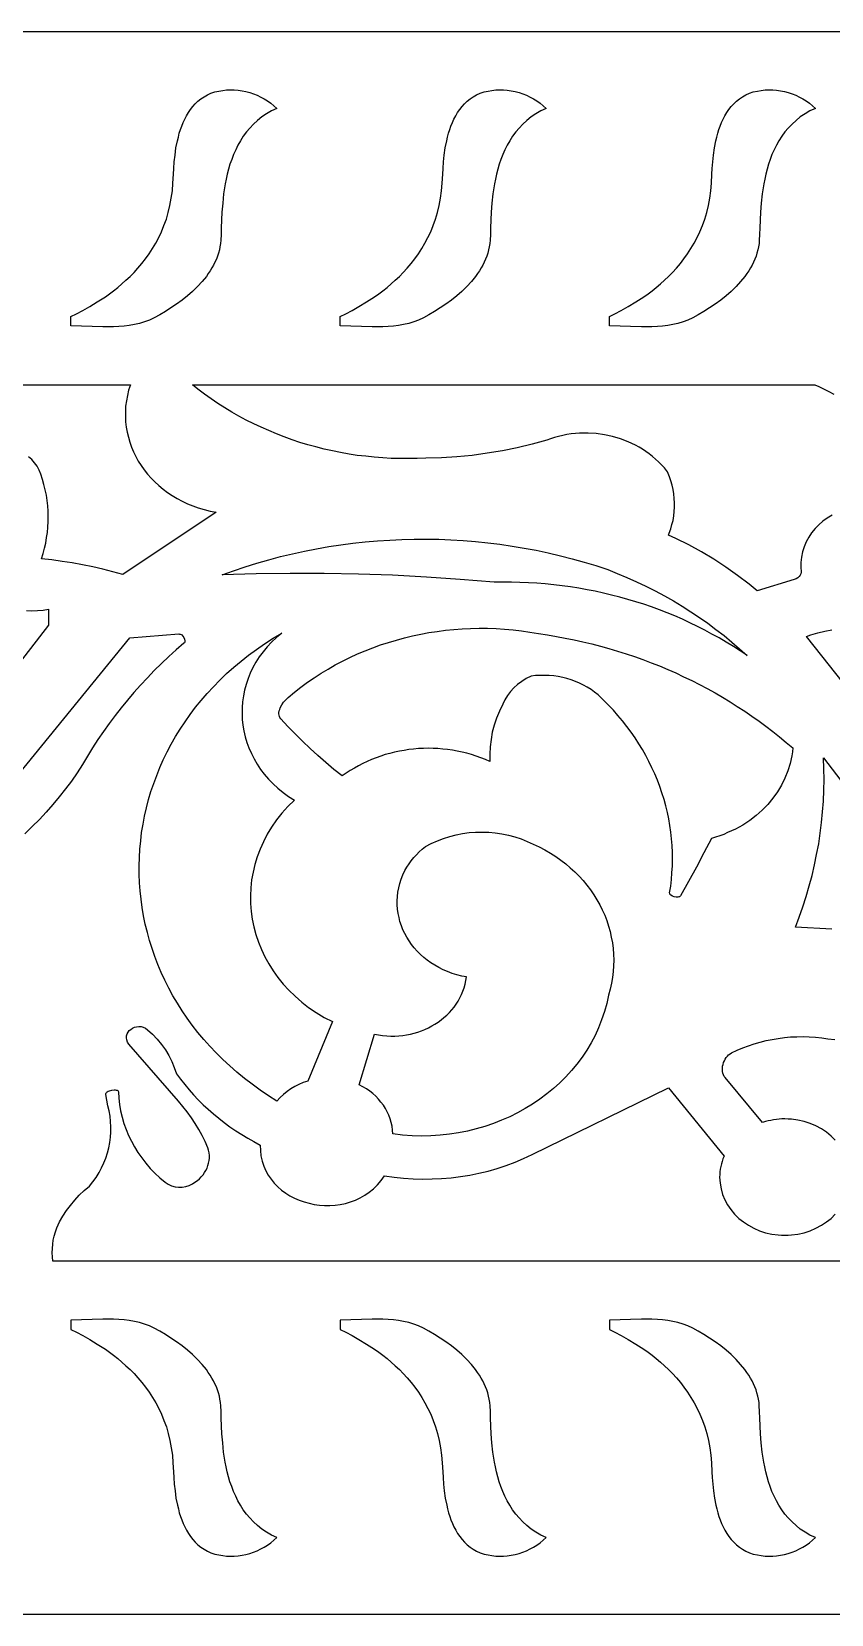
# Model space of a CAD drawing. Extents: x -250 to 250, y -50 to 50.
# Drawn here: x 93.1 to 143.6, y -50 to 50 of the extents above; entities that cross this region are included whole.
import ezdxf

# ---------------------------------------------------------------- set-up
doc = ezdxf.new("R2010")
doc.units = 0
doc.header["$MEASUREMENT"] = 0
doc.layers.add('BITMAP_LAYER', color=18, linetype='CONTINUOUS')
doc.layers.add('LAYER_1', color=18, linetype='CONTINUOUS')

msp = doc.modelspace()

# ---------------------------------------------------------------- linework, layer by layer
at = {"layer": 'BITMAP_LAYER'}
for points in [[(95.55, 32), (95.9, 32.18), (96.3, 32.39), (96.74, 32.63), (97.22, 32.92), (97.73, 33.25), (97.99, 33.44), (98.25, 33.63), (98.51, 33.84), (98.77, 34.06), (99.03, 34.29), (99.29, 34.53), (99.54, 34.79), (99.79, 35.06), (100.03, 35.35), (100.26, 35.64), (100.49, 35.96), (100.7, 36.29), (100.91, 36.63), (101.1, 36.99), (101.27, 37.36), (101.43, 37.75), (101.58, 38.15), (101.7, 38.57), (101.81, 39.01), (101.89, 39.47), (101.96, 39.94), (102, 40.43), (102.03, 41), (102.05, 41.36), (102.08, 41.77), (102.13, 42.2), (102.19, 42.65), (102.28, 43.11), (102.34, 43.34), (102.4, 43.58), (102.47, 43.81), (102.55, 44.03), (102.64, 44.25), (102.74, 44.47), (102.85, 44.68), (102.97, 44.89), (103.11, 45.08), (103.25, 45.27), (103.41, 45.44), (103.58, 45.6), (103.76, 45.75), (103.96, 45.89), (104.17, 46), (104.4, 46.11), (104.64, 46.19), (104.9, 46.25), (105.14, 46.29), (105.38, 46.32), (105.62, 46.33), (105.87, 46.32), (106.11, 46.3), (106.36, 46.26), (106.61, 46.21), (106.85, 46.15), (107.09, 46.07), (107.32, 45.98), (107.55, 45.87), (107.77, 45.75), (107.98, 45.62), (108.19, 45.48), (108.38, 45.32), (108.56, 45.15), (108.22, 44.99), (107.91, 44.8), (107.61, 44.61), (107.34, 44.39), (107.09, 44.16), (106.85, 43.91), (106.64, 43.66), (106.44, 43.39), (106.26, 43.11), (106.1, 42.83), (105.96, 42.53), (105.82, 42.24), (105.71, 41.93), (105.6, 41.62), (105.51, 41.31), (105.43, 41), (105.36, 40.69), (105.3, 40.38), (105.2, 39.76), (105.14, 39.17), (105.09, 38.6), (105.05, 37.6), (105.04, 37.18), (105.02, 36.83), (105, 36.62), (104.97, 36.41), (104.93, 36.21), (104.87, 36.01), (104.81, 35.81), (104.74, 35.62), (104.65, 35.43), (104.56, 35.25), (104.46, 35.07), (104.35, 34.89), (104.23, 34.71), (104.11, 34.54), (103.84, 34.21), (103.55, 33.89), (103.24, 33.59), (102.92, 33.3), (102.58, 33.03), (102.23, 32.78), (101.87, 32.54), (101.52, 32.32), (101.16, 32.11), (100.81, 31.92), (100.51, 31.78), (100.2, 31.67), (99.88, 31.57), (99.56, 31.5), (99.24, 31.44), (98.91, 31.4), (98.58, 31.37), (98.24, 31.36), (97.57, 31.36), (96.89, 31.37), (96.22, 31.4), (95.55, 31.41)], [(112.56, 32), (112.91, 32.18), (113.31, 32.39), (113.75, 32.63), (114.23, 32.92), (114.74, 33.25), (115, 33.44), (115.26, 33.63), (115.52, 33.84), (115.78, 34.06), (116.04, 34.29), (116.3, 34.53), (116.55, 34.79), (116.8, 35.06), (117.04, 35.35), (117.27, 35.64), (117.5, 35.96), (117.71, 36.29), (117.91, 36.63), (118.1, 36.99), (118.28, 37.36), (118.44, 37.75), (118.59, 38.15), (118.71, 38.57), (118.82, 39.01), (118.9, 39.47), (118.97, 39.94), (119.01, 40.43), (119.04, 41), (119.06, 41.36), (119.09, 41.77), (119.14, 42.2), (119.2, 42.65), (119.29, 43.11), (119.35, 43.34), (119.41, 43.58), (119.48, 43.81), (119.56, 44.03), (119.65, 44.25), (119.75, 44.47), (119.86, 44.68), (119.98, 44.89), (120.12, 45.08), (120.26, 45.27), (120.42, 45.44), (120.59, 45.6), (120.77, 45.75), (120.97, 45.89), (121.18, 46), (121.41, 46.11), (121.65, 46.19), (121.91, 46.25), (122.15, 46.29), (122.39, 46.32), (122.63, 46.33), (122.88, 46.32), (123.12, 46.3), (123.37, 46.26), (123.62, 46.21), (123.86, 46.15), (124.1, 46.07), (124.33, 45.98), (124.56, 45.87), (124.78, 45.75), (124.99, 45.62), (125.2, 45.48), (125.39, 45.32), (125.57, 45.15), (125.23, 44.99), (124.92, 44.8), (124.62, 44.61), (124.35, 44.39), (124.1, 44.16), (123.86, 43.91), (123.65, 43.66), (123.45, 43.39), (123.27, 43.11), (123.11, 42.83), (122.97, 42.53), (122.83, 42.24), (122.72, 41.93), (122.61, 41.62), (122.52, 41.31), (122.44, 41), (122.37, 40.69), (122.31, 40.38), (122.21, 39.76), (122.14, 39.17), (122.1, 38.6), (122.06, 37.6), (122.05, 37.18), (122.03, 36.83), (122.01, 36.62), (121.98, 36.41), (121.94, 36.21), (121.88, 36.01), (121.82, 35.81), (121.75, 35.62), (121.66, 35.43), (121.57, 35.25), (121.47, 35.07), (121.36, 34.89), (121.24, 34.71), (121.12, 34.54), (120.85, 34.21), (120.56, 33.89), (120.25, 33.59), (119.93, 33.3), (119.59, 33.03), (119.24, 32.78), (118.88, 32.54), (118.53, 32.32), (118.17, 32.11), (117.82, 31.92), (117.52, 31.78), (117.21, 31.67), (116.89, 31.57), (116.57, 31.5), (116.25, 31.44), (115.92, 31.4), (115.59, 31.37), (115.25, 31.36), (114.58, 31.36), (113.9, 31.37), (113.23, 31.4), (112.56, 31.41)], [(129.57, 32), (129.92, 32.18), (130.32, 32.39), (130.76, 32.63), (131.24, 32.92), (131.75, 33.25), (132.01, 33.44), (132.27, 33.63), (132.53, 33.84), (132.79, 34.06), (133.05, 34.29), (133.31, 34.53), (133.56, 34.79), (133.81, 35.06), (134.05, 35.35), (134.28, 35.64), (134.51, 35.96), (134.72, 36.29), (134.92, 36.63), (135.11, 36.99), (135.29, 37.36), (135.45, 37.75), (135.6, 38.15), (135.72, 38.57), (135.83, 39.01), (135.91, 39.47), (135.98, 39.94), (136.02, 40.43), (136.05, 41), (136.07, 41.36), (136.1, 41.77), (136.15, 42.2), (136.21, 42.65), (136.3, 43.11), (136.36, 43.34), (136.42, 43.58), (136.49, 43.81), (136.57, 44.03), (136.66, 44.25), (136.76, 44.47), (136.87, 44.68), (136.99, 44.89), (137.12, 45.08), (137.27, 45.27), (137.43, 45.44), (137.6, 45.6), (137.78, 45.75), (137.98, 45.89), (138.19, 46), (138.42, 46.11), (138.66, 46.19), (138.92, 46.25), (139.16, 46.29), (139.4, 46.32), (139.64, 46.33), (139.89, 46.32), (140.13, 46.3), (140.38, 46.26), (140.63, 46.21), (140.87, 46.15), (141.11, 46.07), (141.34, 45.98), (141.57, 45.87), (141.79, 45.75), (142, 45.62), (142.21, 45.48), (142.4, 45.32), (142.58, 45.15), (142.24, 44.99), (141.93, 44.8), (141.63, 44.61), (141.36, 44.39), (141.11, 44.16), (140.87, 43.91), (140.66, 43.66), (140.46, 43.39), (140.28, 43.11), (140.12, 42.83), (139.98, 42.53), (139.84, 42.24), (139.73, 41.93), (139.62, 41.62), (139.53, 41.31), (139.45, 41), (139.38, 40.69), (139.32, 40.38), (139.22, 39.76), (139.15, 39.17), (139.11, 38.6), (139.07, 37.6), (139.06, 37.18), (139.04, 36.83), (139.02, 36.62), (138.99, 36.41), (138.95, 36.21), (138.89, 36.01), (138.83, 35.81), (138.75, 35.62), (138.67, 35.43), (138.58, 35.25), (138.48, 35.07), (138.37, 34.89), (138.25, 34.71), (138.13, 34.54), (137.86, 34.21), (137.57, 33.89), (137.26, 33.59), (136.94, 33.3), (136.6, 33.03), (136.25, 32.78), (135.89, 32.54), (135.54, 32.32), (135.18, 32.11), (134.83, 31.92), (134.53, 31.78), (134.22, 31.67), (133.9, 31.57), (133.58, 31.5), (133.26, 31.44), (132.93, 31.4), (132.6, 31.37), (132.26, 31.36), (131.59, 31.36), (130.91, 31.37), (130.24, 31.4), (129.57, 31.41)], [(95.55, -32), (95.9, -32.18), (96.3, -32.39), (96.74, -32.63), (97.22, -32.92), (97.73, -33.25), (97.99, -33.44), (98.25, -33.63), (98.51, -33.84), (98.77, -34.06), (99.03, -34.29), (99.29, -34.53), (99.54, -34.79), (99.79, -35.06), (100.03, -35.35), (100.26, -35.64), (100.49, -35.96), (100.7, -36.29), (100.91, -36.63), (101.1, -36.99), (101.27, -37.36), (101.43, -37.75), (101.58, -38.15), (101.7, -38.57), (101.81, -39.01), (101.89, -39.47), (101.96, -39.94), (102, -40.43), (102.03, -41), (102.05, -41.36), (102.08, -41.77), (102.13, -42.2), (102.19, -42.65), (102.28, -43.11), (102.34, -43.34), (102.4, -43.58), (102.47, -43.81), (102.55, -44.03), (102.64, -44.25), (102.74, -44.47), (102.85, -44.68), (102.97, -44.89), (103.11, -45.08), (103.25, -45.27), (103.41, -45.44), (103.58, -45.6), (103.76, -45.75), (103.96, -45.89), (104.17, -46), (104.4, -46.11), (104.64, -46.19), (104.9, -46.25), (105.14, -46.29), (105.38, -46.32), (105.62, -46.33), (105.87, -46.32), (106.11, -46.3), (106.36, -46.26), (106.61, -46.21), (106.85, -46.15), (107.09, -46.07), (107.32, -45.98), (107.55, -45.87), (107.77, -45.75), (107.98, -45.62), (108.19, -45.48), (108.38, -45.32), (108.56, -45.15), (108.22, -44.99), (107.91, -44.8), (107.61, -44.61), (107.34, -44.39), (107.09, -44.16), (106.85, -43.91), (106.64, -43.66), (106.44, -43.39), (106.26, -43.11), (106.1, -42.83), (105.96, -42.53), (105.82, -42.24), (105.71, -41.93), (105.6, -41.62), (105.51, -41.31), (105.43, -41), (105.36, -40.69), (105.3, -40.38), (105.2, -39.76), (105.14, -39.17), (105.09, -38.6), (105.05, -37.6), (105.04, -37.18), (105.02, -36.83), (105, -36.62), (104.97, -36.41), (104.93, -36.21), (104.87, -36.01), (104.81, -35.81), (104.74, -35.62), (104.65, -35.43), (104.56, -35.25), (104.46, -35.07), (104.35, -34.89), (104.23, -34.71), (104.11, -34.54), (103.84, -34.21), (103.55, -33.89), (103.24, -33.59), (102.92, -33.3), (102.58, -33.03), (102.23, -32.78), (101.87, -32.54), (101.52, -32.32), (101.16, -32.11), (100.81, -31.92), (100.51, -31.78), (100.2, -31.67), (99.88, -31.57), (99.56, -31.5), (99.24, -31.44), (98.91, -31.4), (98.58, -31.37), (98.24, -31.36), (97.57, -31.36), (96.89, -31.37), (96.22, -31.4), (95.55, -31.41)], [(112.56, -32), (112.91, -32.18), (113.31, -32.39), (113.75, -32.63), (114.23, -32.92), (114.74, -33.25), (115, -33.44), (115.26, -33.63), (115.52, -33.84), (115.78, -34.06), (116.04, -34.29), (116.3, -34.53), (116.55, -34.79), (116.8, -35.06), (117.04, -35.35), (117.27, -35.64), (117.5, -35.96), (117.71, -36.29), (117.91, -36.63), (118.1, -36.99), (118.28, -37.36), (118.44, -37.75), (118.59, -38.15), (118.71, -38.57), (118.82, -39.01), (118.9, -39.47), (118.97, -39.94), (119.01, -40.43), (119.04, -41), (119.06, -41.36), (119.09, -41.77), (119.14, -42.2), (119.2, -42.65), (119.29, -43.11), (119.35, -43.34), (119.41, -43.58), (119.48, -43.81), (119.56, -44.03), (119.65, -44.25), (119.75, -44.47), (119.86, -44.68), (119.98, -44.89), (120.12, -45.08), (120.26, -45.27), (120.42, -45.44), (120.59, -45.6), (120.77, -45.75), (120.97, -45.89), (121.18, -46), (121.41, -46.11), (121.65, -46.19), (121.91, -46.25), (122.15, -46.29), (122.39, -46.32), (122.63, -46.33), (122.88, -46.32), (123.12, -46.3), (123.37, -46.26), (123.62, -46.21), (123.86, -46.15), (124.1, -46.07), (124.33, -45.98), (124.56, -45.87), (124.78, -45.75), (124.99, -45.62), (125.2, -45.48), (125.39, -45.32), (125.57, -45.15), (125.23, -44.99), (124.92, -44.8), (124.62, -44.61), (124.35, -44.39), (124.1, -44.16), (123.86, -43.91), (123.65, -43.66), (123.45, -43.39), (123.27, -43.11), (123.11, -42.83), (122.97, -42.53), (122.83, -42.24), (122.72, -41.93), (122.61, -41.62), (122.52, -41.31), (122.44, -41), (122.37, -40.69), (122.31, -40.38), (122.21, -39.76), (122.14, -39.17), (122.1, -38.6), (122.06, -37.6), (122.05, -37.18), (122.03, -36.83), (122.01, -36.62), (121.98, -36.41), (121.94, -36.21), (121.88, -36.01), (121.82, -35.81), (121.75, -35.62), (121.66, -35.43), (121.57, -35.25), (121.47, -35.07), (121.36, -34.89), (121.24, -34.71), (121.12, -34.54), (120.85, -34.21), (120.56, -33.89), (120.25, -33.59), (119.93, -33.3), (119.59, -33.03), (119.24, -32.78), (118.88, -32.54), (118.53, -32.32), (118.17, -32.11), (117.82, -31.92), (117.52, -31.78), (117.21, -31.67), (116.89, -31.57), (116.57, -31.5), (116.25, -31.44), (115.92, -31.4), (115.59, -31.37), (115.25, -31.36), (114.58, -31.36), (113.9, -31.37), (113.23, -31.4), (112.56, -31.41)], [(129.57, -32), (129.92, -32.18), (130.32, -32.39), (130.76, -32.63), (131.24, -32.92), (131.75, -33.25), (132.01, -33.44), (132.27, -33.63), (132.53, -33.84), (132.79, -34.06), (133.05, -34.29), (133.31, -34.53), (133.56, -34.79), (133.81, -35.06), (134.05, -35.35), (134.28, -35.64), (134.51, -35.96), (134.72, -36.29), (134.92, -36.63), (135.11, -36.99), (135.29, -37.36), (135.45, -37.75), (135.6, -38.15), (135.72, -38.57), (135.83, -39.01), (135.91, -39.47), (135.98, -39.94), (136.02, -40.43), (136.05, -41), (136.07, -41.36), (136.1, -41.77), (136.15, -42.2), (136.21, -42.65), (136.3, -43.11), (136.36, -43.34), (136.42, -43.58), (136.49, -43.81), (136.57, -44.03), (136.66, -44.25), (136.76, -44.47), (136.87, -44.68), (136.99, -44.89), (137.12, -45.08), (137.27, -45.27), (137.43, -45.44), (137.6, -45.6), (137.78, -45.75), (137.98, -45.89), (138.19, -46), (138.42, -46.11), (138.66, -46.19), (138.92, -46.25), (139.16, -46.29), (139.4, -46.32), (139.64, -46.33), (139.89, -46.32), (140.13, -46.3), (140.38, -46.26), (140.63, -46.21), (140.87, -46.15), (141.11, -46.07), (141.34, -45.98), (141.57, -45.87), (141.79, -45.75), (142, -45.62), (142.21, -45.48), (142.4, -45.32), (142.58, -45.15), (142.24, -44.99), (141.93, -44.8), (141.63, -44.61), (141.36, -44.39), (141.11, -44.16), (140.87, -43.91), (140.66, -43.66), (140.46, -43.39), (140.28, -43.11), (140.12, -42.83), (139.98, -42.53), (139.84, -42.24), (139.73, -41.93), (139.62, -41.62), (139.53, -41.31), (139.45, -41), (139.38, -40.69), (139.32, -40.38), (139.22, -39.76), (139.15, -39.17), (139.11, -38.6), (139.07, -37.6), (139.06, -37.18), (139.04, -36.83), (139.02, -36.62), (138.99, -36.41), (138.95, -36.21), (138.89, -36.01), (138.83, -35.81), (138.75, -35.62), (138.67, -35.43), (138.58, -35.25), (138.48, -35.07), (138.37, -34.89), (138.25, -34.71), (138.13, -34.54), (137.86, -34.21), (137.57, -33.89), (137.26, -33.59), (136.94, -33.3), (136.6, -33.03), (136.25, -32.78), (135.89, -32.54), (135.54, -32.32), (135.18, -32.11), (134.83, -31.92), (134.53, -31.78), (134.22, -31.67), (133.9, -31.57), (133.58, -31.5), (133.26, -31.44), (132.93, -31.4), (132.6, -31.37), (132.26, -31.36), (131.59, -31.36), (130.91, -31.37), (130.24, -31.4), (129.57, -31.41)]]:
    msp.add_lwpolyline(points, close=True, dxfattribs=at)
at = {"layer": 'LAYER_1'}
for points in [[(250, -50), (-250, -50), (-250, 50), (250, 50)], [(118.79, 17.93), (119.56, 17.9), (120.34, 17.85), (121.11, 17.79), (121.88, 17.71), (122.65, 17.61), (123.42, 17.5), (124.19, 17.37), (124.95, 17.23), (125.71, 17.07), (126.47, 16.89), (127.22, 16.7), (127.97, 16.48), (128.72, 16.26), (129.46, 16.01), (130.07, 15.77), (130.68, 15.51), (131.29, 15.24), (131.88, 14.96), (132.47, 14.66), (133.04, 14.35), (133.61, 14.03), (134.17, 13.69), (134.72, 13.35), (135.26, 12.99), (135.78, 12.62), (136.3, 12.23), (136.81, 11.84), (137.31, 11.43), (137.79, 11.01), (138.27, 10.58), (137.83, 10.87), (137.4, 11.15), (136.95, 11.42), (136.51, 11.69), (136.05, 11.94), (135.59, 12.19), (135.13, 12.42), (134.66, 12.65), (134.18, 12.87), (133.7, 13.08), (133.22, 13.28), (132.73, 13.47), (132.23, 13.65), (131.74, 13.82), (131.24, 13.98), (130.73, 14.13), (130.22, 14.27), (129.71, 14.4), (129.2, 14.53), (128.68, 14.64), (128.16, 14.74), (127.63, 14.84), (127.11, 14.92), (126.58, 14.99), (126.05, 15.05), (125.52, 15.11), (124.99, 15.15), (124.45, 15.18), (123.91, 15.2), (123.38, 15.22), (122.84, 15.22), (122.3, 15.21), (120.15, 15.39), (118.01, 15.54), (115.86, 15.65), (113.71, 15.73), (111.55, 15.77), (109.4, 15.77), (107.25, 15.74), (105.1, 15.67), (105.83, 15.93), (106.56, 16.18), (107.3, 16.41), (108.05, 16.63), (108.8, 16.83), (109.55, 17.01), (110.31, 17.18), (111.07, 17.33), (111.84, 17.46), (112.6, 17.58), (113.37, 17.68), (114.14, 17.76), (114.92, 17.83), (115.69, 17.88), (116.46, 17.92), (117.24, 17.94), (118.01, 17.94)], [(108.54, 11.72), (108.23, 11.43), (107.95, 11.13), (107.69, 10.81), (107.45, 10.49), (107.24, 10.16), (107.05, 9.82), (106.88, 9.47), (106.74, 9.12), (106.62, 8.76), (106.52, 8.39), (106.45, 8.03), (106.39, 7.66), (106.37, 7.29), (106.36, 6.92), (106.38, 6.55), (106.42, 6.18), (106.48, 5.82), (106.56, 5.45), (106.67, 5.09), (106.8, 4.74), (106.95, 4.39), (107.12, 4.05), (107.32, 3.72), (107.53, 3.39), (107.77, 3.08), (108.03, 2.77), (108.32, 2.48), (108.62, 2.2), (108.95, 1.93), (109.3, 1.68), (109.67, 1.44), (109.26, 1.04), (108.88, 0.62), (108.54, 0.19), (108.23, -0.26), (107.96, -0.71), (107.71, -1.18), (107.5, -1.65), (107.32, -2.13), (107.17, -2.62), (107.06, -3.11), (106.97, -3.6), (106.92, -4.1), (106.9, -4.6), (106.9, -5.09), (106.94, -5.59), (107.01, -6.08), (107.11, -6.57), (107.24, -7.05), (107.4, -7.53), (107.59, -8), (107.8, -8.45), (108.05, -8.9), (108.33, -9.34), (108.63, -9.77), (108.96, -10.18), (109.32, -10.57), (109.71, -10.95), (110.13, -11.31), (110.57, -11.65), (111.04, -11.97), (111.54, -12.28), (112.07, -12.55), (110.51, -16.31), (110.23, -16.4), (109.96, -16.52), (109.7, -16.65), (109.44, -16.8), (109.21, -16.97), (108.98, -17.15), (108.77, -17.35), (108.57, -17.57), (108.03, -17.23), (107.51, -16.87), (107, -16.51), (106.51, -16.14), (106.04, -15.75), (105.59, -15.35), (105.15, -14.95), (104.73, -14.53), (104.33, -14.11), (103.94, -13.67), (103.57, -13.23), (103.22, -12.78), (102.89, -12.33), (102.58, -11.86), (102.28, -11.39), (102, -10.91), (101.73, -10.43), (101.49, -9.94), (101.26, -9.45), (101.05, -8.95), (100.85, -8.44), (100.68, -7.93), (100.52, -7.42), (100.38, -6.91), (100.25, -6.39), (100.14, -5.87), (100.05, -5.34), (99.98, -4.82), (99.93, -4.29), (99.89, -3.77), (99.87, -3.24), (99.86, -2.71), (99.88, -2.18), (99.91, -1.66), (99.96, -1.13), (100.02, -0.6), (100.11, -0.08), (100.21, 0.44), (100.32, 0.96), (100.46, 1.48), (100.61, 1.99), (100.78, 2.5), (100.97, 3), (101.17, 3.5), (101.39, 4), (101.63, 4.49), (101.89, 4.98), (102.16, 5.46), (102.45, 5.93), (102.76, 6.4), (103.08, 6.85), (103.42, 7.31), (103.78, 7.75), (104.16, 8.19), (104.55, 8.61), (104.96, 9.03), (105.39, 9.44), (105.84, 9.84), (106.3, 10.23), (106.78, 10.61), (107.28, 10.97), (107.79, 11.33), (108.32, 11.67), (108.87, 12)], [(121.87, 12.3), (122.41, 12.28), (122.94, 12.25), (123.48, 12.2), (124.02, 12.14), (124.55, 12.06), (125.09, 11.97), (125.65, 11.88), (126.22, 11.79), (126.78, 11.68), (127.34, 11.57), (127.9, 11.45), (128.45, 11.31), (129, 11.17), (129.54, 11.02), (130.09, 10.86), (130.62, 10.69), (131.16, 10.51), (131.69, 10.32), (132.21, 10.12), (132.73, 9.92), (133.25, 9.7), (133.76, 9.48), (134.26, 9.24), (134.77, 9), (135.26, 8.75), (135.75, 8.49), (136.24, 8.23), (136.71, 7.95), (137.19, 7.66), (137.65, 7.37), (138.12, 7.07), (138.57, 6.76), (139.02, 6.44), (139.46, 6.12), (139.89, 5.78), (140.32, 5.44), (140.74, 5.09), (141.16, 4.74), (141.13, 4.49), (141.09, 4.24), (140.99, 3.76), (140.84, 3.29), (140.66, 2.83), (140.44, 2.39), (140.18, 1.96), (139.89, 1.56), (139.57, 1.17), (139.22, 0.81), (138.84, 0.47), (138.43, 0.16), (137.99, -0.13), (137.53, -0.39), (137.04, -0.61), (136.79, -0.72), (136.54, -0.81), (136.27, -0.9), (136.01, -0.97), (135.54, -1.89), (135.07, -2.8), (134.57, -3.7), (134.06, -4.6), (134.03, -4.63), (133.99, -4.66), (133.95, -4.67), (133.9, -4.68), (133.78, -4.68), (133.66, -4.66), (133.55, -4.62), (133.45, -4.57), (133.42, -4.53), (133.39, -4.5), (133.38, -4.46), (133.37, -4.42), (133.44, -4), (133.49, -3.57), (133.52, -3.14), (133.55, -2.71), (133.56, -2.28), (133.55, -1.86), (133.53, -1.43), (133.5, -1.01), (133.45, -0.58), (133.39, -0.16), (133.32, 0.26), (133.23, 0.67), (133.13, 1.08), (133.02, 1.49), (132.89, 1.9), (132.75, 2.31), (132.6, 2.7), (132.44, 3.1), (132.26, 3.49), (132.07, 3.88), (131.87, 4.26), (131.65, 4.64), (131.43, 5.01), (131.19, 5.38), (130.94, 5.74), (130.68, 6.1), (130.4, 6.45), (130.11, 6.79), (129.82, 7.12), (129.51, 7.45), (129.18, 7.78), (128.85, 8.09), (128.63, 8.26), (128.41, 8.43), (128.17, 8.58), (127.93, 8.71), (127.68, 8.84), (127.42, 8.95), (127.16, 9.04), (126.89, 9.13), (126.62, 9.2), (126.34, 9.25), (126.06, 9.29), (125.77, 9.32), (125.48, 9.33), (125.2, 9.33), (124.91, 9.31), (124.62, 9.27), (124.31, 9.13), (124.03, 8.95), (123.77, 8.76), (123.53, 8.54), (123.32, 8.31), (123.13, 8.05), (122.97, 7.78), (122.83, 7.5), (122.62, 7.07), (122.44, 6.63), (122.29, 6.19), (122.17, 5.74), (122.09, 5.28), (122.03, 4.82), (122.01, 4.35), (122.02, 3.89), (121.74, 4.01), (121.45, 4.12), (121.15, 4.23), (120.86, 4.32), (120.56, 4.41), (120.26, 4.48), (119.96, 4.54), (119.65, 4.6), (119.35, 4.64), (119.04, 4.67), (118.74, 4.7), (118.43, 4.71), (118.12, 4.72), (117.82, 4.71), (117.51, 4.7), (117.2, 4.67), (116.9, 4.64), (116.6, 4.59), (116.3, 4.54), (116, 4.47), (115.7, 4.4), (115.41, 4.32), (115.12, 4.23), (114.83, 4.12), (114.55, 4.01), (114.27, 3.89), (113.99, 3.76), (113.72, 3.62), (113.46, 3.47), (113.2, 3.32), (112.94, 3.15), (112.69, 2.97), (112.17, 3.39), (111.66, 3.82), (111.16, 4.26), (110.66, 4.71), (110.18, 5.16), (109.71, 5.63), (109.26, 6.1), (108.81, 6.58), (108.75, 6.66), (108.72, 6.73), (108.7, 6.82), (108.69, 6.9), (108.69, 6.99), (108.71, 7.08), (108.74, 7.18), (108.77, 7.27), (108.87, 7.46), (108.99, 7.63), (109.13, 7.79), (109.27, 7.93), (109.67, 8.26), (110.08, 8.58), (110.5, 8.89), (110.92, 9.18), (111.36, 9.46), (111.8, 9.73), (112.25, 9.99), (112.71, 10.23), (113.18, 10.46), (113.65, 10.68), (114.13, 10.88), (114.62, 11.07), (115.11, 11.25), (115.61, 11.41), (116.11, 11.56), (116.62, 11.7), (117.13, 11.82), (117.65, 11.93), (118.16, 12.03), (118.69, 12.11), (119.21, 12.18), (119.74, 12.23), (120.27, 12.27), (120.8, 12.29), (121.34, 12.3)], [(121.95, -0.58), (122.36, -0.62), (122.78, -0.68), (123.19, -0.77), (123.59, -0.87), (123.99, -1.01), (124.38, -1.16), (124.76, -1.33), (125.13, -1.5), (125.49, -1.69), (125.84, -1.9), (126.18, -2.11), (126.5, -2.34), (126.81, -2.58), (127.1, -2.83), (127.39, -3.09), (127.65, -3.36), (127.91, -3.64), (128.15, -3.93), (128.37, -4.23), (128.58, -4.53), (128.78, -4.85), (128.96, -5.17), (129.12, -5.49), (129.27, -5.83), (129.4, -6.17), (129.51, -6.51), (129.61, -6.86), (129.69, -7.21), (129.76, -7.57), (129.8, -7.93), (129.83, -8.29), (129.84, -8.66), (129.83, -9.02), (129.81, -9.39), (129.76, -9.76), (129.7, -10.13), (129.61, -10.5), (129.51, -10.87), (129.4, -11.4), (129.25, -11.92), (129.08, -12.44), (128.88, -12.94), (128.66, -13.42), (128.41, -13.89), (128.14, -14.35), (127.84, -14.8), (127.52, -15.23), (127.18, -15.64), (126.82, -16.03), (126.44, -16.41), (126.03, -16.78), (125.61, -17.12), (125.18, -17.45), (124.72, -17.76), (124.25, -18.04), (123.77, -18.31), (123.27, -18.56), (122.76, -18.78), (122.24, -18.99), (121.7, -19.17), (121.15, -19.33), (120.6, -19.47), (120.03, -19.58), (119.46, -19.67), (118.88, -19.73), (118.29, -19.77), (117.69, -19.78), (117.1, -19.76), (116.49, -19.72), (115.89, -19.65), (115.87, -19.4), (115.84, -19.16), (115.79, -18.92), (115.72, -18.69), (115.63, -18.46), (115.53, -18.25), (115.42, -18.03), (115.29, -17.83), (115.14, -17.63), (114.98, -17.45), (114.81, -17.27), (114.62, -17.1), (114.43, -16.94), (114.22, -16.8), (114, -16.67), (113.77, -16.55), (114.73, -13.34), (114.99, -13.39), (115.24, -13.43), (115.5, -13.45), (115.76, -13.46), (116.01, -13.46), (116.26, -13.45), (116.51, -13.42), (116.76, -13.39), (117, -13.34), (117.24, -13.28), (117.47, -13.21), (117.7, -13.13), (117.92, -13.04), (118.14, -12.94), (118.35, -12.82), (118.55, -12.7), (118.75, -12.58), (118.94, -12.44), (119.12, -12.29), (119.29, -12.14), (119.46, -11.97), (119.61, -11.8), (119.76, -11.63), (119.89, -11.44), (120.01, -11.25), (120.13, -11.05), (120.23, -10.84), (120.32, -10.63), (120.4, -10.41), (120.46, -10.19), (120.51, -9.96), (120.55, -9.73), (120.24, -9.67), (119.93, -9.59), (119.63, -9.5), (119.34, -9.39), (119.06, -9.27), (118.79, -9.14), (118.54, -8.99), (118.29, -8.83), (118.06, -8.66), (117.84, -8.49), (117.63, -8.3), (117.43, -8.1), (117.24, -7.89), (117.07, -7.67), (116.92, -7.45), (116.77, -7.22), (116.64, -6.98), (116.53, -6.74), (116.43, -6.49), (116.34, -6.23), (116.28, -5.97), (116.22, -5.71), (116.19, -5.45), (116.17, -5.18), (116.16, -4.91), (116.18, -4.64), (116.21, -4.37), (116.26, -4.09), (116.33, -3.82), (116.42, -3.55), (116.52, -3.28), (116.65, -3.01), (116.77, -2.8), (116.91, -2.59), (117.05, -2.39), (117.21, -2.19), (117.38, -2.01), (117.56, -1.83), (117.75, -1.66), (117.95, -1.49), (118.32, -1.3), (118.7, -1.13), (119.09, -0.98), (119.48, -0.85), (119.88, -0.75), (120.29, -0.67), (120.7, -0.61), (121.12, -0.58), (121.53, -0.57)]]:
    msp.add_lwpolyline(points, close=True, dxfattribs=at)
for points in [[(80.7, 27.68), (99.31, 27.68), (99.2, 27.35), (99.12, 27.01), (99.06, 26.68), (99.01, 26.34), (98.99, 26.01), (98.99, 25.68), (99.01, 25.35), (99.05, 25.02), (99.1, 24.7), (99.18, 24.38), (99.27, 24.06), (99.38, 23.75), (99.51, 23.45), (99.65, 23.16), (99.81, 22.87), (99.99, 22.58), (100.19, 22.31), (100.39, 22.05), (100.62, 21.79), (100.86, 21.55), (101.11, 21.32), (101.38, 21.09), (101.66, 20.88), (101.95, 20.69), (102.26, 20.5), (102.58, 20.33), (102.91, 20.17), (103.25, 20.03), (103.6, 19.91), (103.97, 19.8), (104.34, 19.7), (104.73, 19.63), (98.83, 15.7), (98.2, 15.88), (97.57, 16.03), (96.93, 16.18), (96.29, 16.31), (95.64, 16.43), (94.99, 16.53), (94.34, 16.63), (93.69, 16.7), (93.79, 17.03), (93.88, 17.36), (93.96, 17.69), (94.02, 18.03), (94.07, 18.36), (94.1, 18.7), (94.12, 19.04), (94.12, 19.37), (94.11, 19.71), (94.09, 20.05), (94.05, 20.38), (94, 20.72), (93.93, 21.05), (93.85, 21.38), (93.76, 21.71), (93.65, 22.04), (93.55, 22.3), (93.42, 22.54), (93.26, 22.76), (93.08, 22.96), (92.87, 23.14)], [(143.64, 19.45), (143.33, 19.27), (143.05, 19.07), (142.79, 18.84), (142.56, 18.6), (142.34, 18.33), (142.16, 18.06), (142, 17.76), (141.87, 17.45), (141.77, 17.13), (141.7, 16.8), (141.67, 16.46), (141.67, 16.1), (141.69, 15.94), (141.69, 15.84), (141.66, 15.75), (141.62, 15.66), (141.56, 15.58), (141.47, 15.5), (141.37, 15.43), (141.24, 15.38), (138.9, 14.67), (138.39, 15.1), (137.67, 15.64), (136.93, 16.16), (136.16, 16.66), (135.38, 17.13), (134.58, 17.57), (133.76, 17.98), (133.3, 18.19), (133.35, 18.31), (133.45, 18.58), (133.52, 18.85), (133.59, 19.12), (133.64, 19.4), (133.67, 19.68), (133.68, 19.95), (133.68, 20.23), (133.67, 20.51), (133.64, 20.79), (133.59, 21.07), (133.53, 21.34), (133.46, 21.61), (133.36, 21.88), (133.24, 22.19), (133.04, 22.44), (132.86, 22.63), (132.68, 22.82), (132.49, 22.99), (132.3, 23.16), (132.09, 23.32), (131.88, 23.47), (131.67, 23.61), (131.45, 23.75), (131.22, 23.87), (130.75, 24.09), (130.27, 24.28), (129.77, 24.42), (129.26, 24.53), (128.74, 24.6), (128.22, 24.64), (127.95, 24.64), (127.68, 24.63), (127.42, 24.61), (127.15, 24.58), (126.89, 24.54), (126.63, 24.49), (126.36, 24.43), (126.1, 24.36), (125.84, 24.27), (125.61, 24.19), (124.69, 23.93), (123.75, 23.71), (122.81, 23.52), (121.85, 23.36), (120.89, 23.23), (119.93, 23.14), (118.96, 23.08), (117.98, 23.06), (117.42, 23.03), (116.88, 23.02), (116.33, 23.03), (115.79, 23.04), (115.25, 23.07), (114.71, 23.11), (114.18, 23.17), (113.64, 23.23), (113.12, 23.31), (112.59, 23.41), (112.07, 23.51), (111.55, 23.63), (111.03, 23.76), (110.52, 23.9), (110.02, 24.05), (109.52, 24.22), (109.02, 24.4), (108.53, 24.59), (108.05, 24.79), (107.57, 25), (107.1, 25.22), (106.63, 25.46), (106.17, 25.7), (105.72, 25.96), (105.28, 26.23), (104.84, 26.51), (104.41, 26.8), (103.99, 27.1), (103.58, 27.41), (103.24, 27.68), (142.55, 27.68), (142.8, 27.57), (143.13, 27.42), (143.44, 27.26), (143.75, 27.09)], [(92.75, 13.42), (93.09, 13.41), (93.44, 13.42), (93.79, 13.45), (94.14, 13.51), (94.14, 12.49), (87.56, 4.02)], [(154.75, -4.29), (142.01, 11.79), (142.3, 11.88), (142.74, 12.01), (143.18, 12.12), (143.63, 12.2)], [(86.28, -4.23), (99.27, 11.69), (102.37, 11.95), (102.42, 11.94), (102.46, 11.93), (102.51, 11.91), (102.55, 11.88), (102.63, 11.81), (102.69, 11.72), (102.73, 11.62), (102.75, 11.52), (102.75, 11.47), (102.74, 11.43), (102.72, 11.39), (102.69, 11.36), (102.21, 10.94), (101.74, 10.51), (101.27, 10.07), (100.82, 9.63), (100.38, 9.18), (99.95, 8.71), (99.53, 8.24), (99.13, 7.77), (98.73, 7.28), (98.34, 6.79), (97.97, 6.29), (97.61, 5.79), (97.26, 5.27), (96.92, 4.75), (96.6, 4.23), (96.29, 3.69), (95.94, 3.17), (95.58, 2.65), (95.21, 2.15), (94.82, 1.65), (94.41, 1.16), (93.99, 0.69), (93.56, 0.22), (93.11, -0.23), (92.65, -0.68)], [(143.63, -6.71), (141.32, -6.59), (141.56, -5.94), (141.79, -5.29), (142, -4.64), (142.19, -3.98), (142.37, -3.32), (142.53, -2.65), (142.66, -1.99), (142.79, -1.31), (142.89, -0.64), (142.97, 0.03), (143.04, 0.71), (143.09, 1.39), (143.12, 2.07), (143.13, 2.75), (143.12, 3.43), (143.1, 4.11), (150.88, -6.08)], [(162.14, -27.68), (94.42, -27.68), (94.39, -27.42), (94.37, -27.15), (94.38, -26.89), (94.4, -26.62), (94.44, -26.36), (94.5, -26.1), (94.58, -25.84), (94.67, -25.58), (94.84, -25.21), (95.04, -24.85), (95.27, -24.49), (95.52, -24.16), (95.79, -23.83), (96.08, -23.52), (96.39, -23.23), (96.72, -22.95), (96.94, -22.67), (97.14, -22.39), (97.33, -22.09), (97.49, -21.79), (97.63, -21.48), (97.76, -21.17), (97.86, -20.85), (97.95, -20.52), (98.01, -20.19), (98.06, -19.86), (98.08, -19.53), (98.08, -19.19), (98.06, -18.86), (98.03, -18.52), (97.97, -18.19), (97.88, -17.86), (97.75, -17.15), (97.75, -17.1), (97.77, -17.06), (97.81, -17.02), (97.85, -16.98), (97.91, -16.95), (97.98, -16.92), (98.13, -16.88), (98.28, -16.86), (98.35, -16.86), (98.41, -16.87), (98.47, -16.88), (98.51, -16.91), (98.54, -16.94), (98.55, -16.98), (98.57, -17.39), (98.62, -17.79), (98.69, -18.19), (98.79, -18.59), (98.9, -18.98), (99.04, -19.36), (99.19, -19.74), (99.37, -20.11), (99.57, -20.47), (99.79, -20.82), (100.03, -21.16), (100.29, -21.5), (100.56, -21.82), (100.86, -22.12), (101.17, -22.42), (101.5, -22.7), (101.7, -22.83), (101.91, -22.92), (102.13, -22.98), (102.35, -23), (102.58, -23), (102.81, -22.96), (103.03, -22.9), (103.24, -22.79), (103.39, -22.7), (103.54, -22.59), (103.67, -22.48), (103.79, -22.36), (103.9, -22.23), (104, -22.09), (104.08, -21.95), (104.15, -21.8), (104.21, -21.65), (104.25, -21.49), (104.28, -21.33), (104.3, -21.17), (104.3, -21.01), (104.28, -20.85), (104.25, -20.68), (104.21, -20.52), (104.03, -20.12), (103.84, -19.74), (103.63, -19.36), (103.4, -18.98), (103.16, -18.62), (102.9, -18.26), (102.63, -17.92), (102.34, -17.58), (99.21, -13.97), (99.13, -13.84), (99.08, -13.71), (99.06, -13.58), (99.07, -13.45), (99.11, -13.33), (99.16, -13.22), (99.24, -13.12), (99.34, -13.04), (99.45, -12.96), (99.57, -12.91), (99.7, -12.87), (99.84, -12.86), (99.98, -12.86), (100.12, -12.9), (100.26, -12.96), (100.39, -13.06), (100.71, -13.35), (101.01, -13.66), (101.28, -13.99), (101.52, -14.34), (101.73, -14.7), (101.92, -15.07), (102.08, -15.45), (102.22, -15.85), (102.47, -16.19), (102.74, -16.53), (103.02, -16.86), (103.3, -17.18), (103.6, -17.49), (103.91, -17.8), (104.23, -18.09), (104.56, -18.38), (104.9, -18.66), (105.24, -18.93), (105.6, -19.19), (105.97, -19.44), (106.34, -19.68), (106.72, -19.91), (107.11, -20.13), (107.51, -20.35), (107.52, -20.7), (107.56, -21.04), (107.64, -21.37), (107.74, -21.68), (107.87, -21.97), (108.02, -22.25), (108.2, -22.51), (108.4, -22.76), (108.62, -22.98), (108.86, -23.19), (109.12, -23.38), (109.39, -23.55), (109.68, -23.7), (109.97, -23.83), (110.28, -23.94), (110.6, -24.03), (110.92, -24.1), (111.25, -24.14), (111.58, -24.17), (111.91, -24.17), (112.24, -24.15), (112.57, -24.1), (112.89, -24.04), (113.21, -23.94), (113.53, -23.83), (113.83, -23.69), (114.12, -23.52), (114.4, -23.33), (114.67, -23.11), (114.92, -22.86), (115.16, -22.59), (115.37, -22.29), (115.97, -22.38), (116.57, -22.44), (117.17, -22.48), (117.77, -22.5), (118.37, -22.49), (118.97, -22.47), (119.57, -22.41), (120.16, -22.34), (120.75, -22.25), (121.33, -22.13), (121.91, -21.99), (122.48, -21.82), (123.05, -21.64), (123.61, -21.43), (124.15, -21.2), (124.69, -20.95), (133.3, -16.74), (136.81, -21.06), (136.74, -21.22), (136.69, -21.38), (136.64, -21.54), (136.6, -21.7), (136.57, -21.87), (136.55, -22.04), (136.54, -22.21), (136.53, -22.38), (136.54, -22.57), (136.56, -22.75), (136.62, -23.12), (136.72, -23.47), (136.86, -23.81), (137.03, -24.13), (137.24, -24.43), (137.47, -24.71), (137.74, -24.98), (138.03, -25.21), (138.35, -25.42), (138.69, -25.61), (139.05, -25.76), (139.43, -25.89), (139.82, -25.98), (140.23, -26.03), (140.44, -26.05), (140.65, -26.05), (140.87, -26.05), (141.08, -26.03), (141.48, -25.98), (141.88, -25.89), (142.26, -25.76), (142.62, -25.61), (142.96, -25.42), (143.28, -25.21), (143.57, -24.98), (143.83, -24.71)], [(143.83, -20.04), (143.57, -19.78), (143.28, -19.54), (142.96, -19.33), (142.62, -19.14), (142.26, -18.99), (141.88, -18.87), (141.48, -18.78), (141.08, -18.72), (140.87, -18.71), (140.65, -18.7), (140.47, -18.7), (140.29, -18.71), (140.12, -18.73), (139.94, -18.76), (139.77, -18.79), (139.59, -18.82), (139.42, -18.87), (139.25, -18.92), (136.88, -16.09), (136.82, -16.01), (136.77, -15.91), (136.74, -15.81), (136.72, -15.71), (136.71, -15.59), (136.71, -15.48), (136.72, -15.36), (136.75, -15.25), (136.78, -15.14), (136.83, -15.03), (136.88, -14.92), (136.95, -14.82), (137.02, -14.73), (137.1, -14.65), (137.19, -14.58), (137.28, -14.53), (137.63, -14.36), (137.99, -14.21), (138.35, -14.07), (138.72, -13.95), (139.09, -13.84), (139.47, -13.75), (139.85, -13.67), (140.24, -13.61), (140.62, -13.56), (141.01, -13.52), (141.41, -13.51), (141.8, -13.5), (142.19, -13.51), (142.58, -13.54), (142.98, -13.58), (143.37, -13.64), (143.81, -13.68)]]:
    msp.add_lwpolyline(points, dxfattribs=at)

doc.saveas('drawing.dxf')
